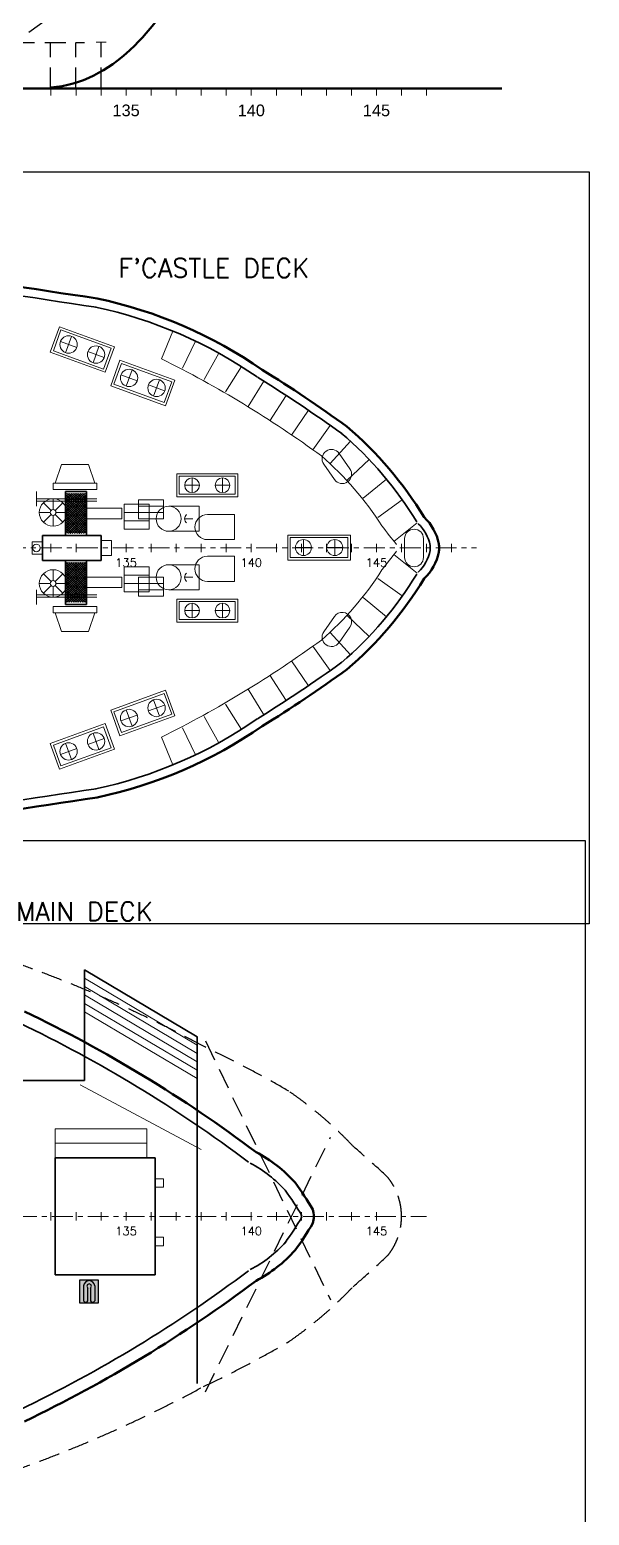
# Model space of a CAD drawing. Header units: millimetres. Extents: x -8500 to 134500, y -68500 to 34500.
# Drawn here: x 78689 to 92100, y -34154 to 1405 of the extents above; entities that cross this region are included whole.
import ezdxf
from ezdxf.enums import TextEntityAlignment as Align

# ---------------------------------------------------------------- set-up
doc = ezdxf.new("R2010")
doc.units = ezdxf.units.MM
for name, pattern in [('CENTER_S', [860, 500, -120, 120, -120]), ('DASHDOT_S', [1150, 700, -200, 50, -200]), ('DASHED_S', [750, 500, -250])]:
    doc.linetypes.add(name, pattern=pattern)
for name, color, linetype, lineweight in [('CENTER', 1, 'CENTER_S', 18), ('DASHDOT', 8, 'DASHDOT_S', 25), ('DASHED', 8, 'DASHED_S', 25), ('DETAIL', 9, 'Continuous', 13), ('FRAMES', 7, 'Continuous', 18), ('HULL', 7, 'Continuous', 50), ('STIFF', 8, 'Continuous', 13), ('STRUCT', 7, 'Continuous', 35), ('SYM-LSA', 3, 'Continuous', 18), ('TEXT', 7, 'Continuous', 18)]:
    doc.layers.add(name, color=color, linetype=linetype, lineweight=lineweight)
doc.layers.add('dotted', color=140, linetype='Continuous')
doc.layers.add('out line', color=230, linetype='Continuous')
doc.styles.add('ROMANS', font='romans.shx')
doc.styles.add('SHIP', font='arial.ttf')
picture_1 = doc.add_image_def('image5.png', size_in_pixel=(1050, 900))
picture_2 = doc.add_image_def('image6.png', size_in_pixel=(4825, 900))

# ---------------------------------------------------------------- blocks, each defined once
blk = doc.blocks.new('LJ')
at = {"layer": 'dotted'}
blk.add_hatch(color=51, dxfattribs=at).paths.add_polyline_path([(-2247.773, -989.98), (-2247.773, -990.848, 0.557077), (-2247.527, -990.848), (-2247.527, -990.115, -3.322169), (-2247.384, -990.115), (-2247.384, -990.848, 0.557077), (-2247.137, -990.848), (-2247.137, -989.98, 0.92057)])
at = {"layer": 'out line'}
h = blk.add_hatch(color=80, dxfattribs=at)
h.paths.add_polyline_path([(-2248.007, -990.966), (-2246.926, -990.966), (-2246.926, -989.667), (-2248.007, -989.667)])
h.paths.add_polyline_path([(-2247.137, -989.98), (-2247.137, -990.848, -0.557077), (-2247.384, -990.848), (-2247.384, -990.115, 3.322169), (-2247.527, -990.115), (-2247.527, -990.848, -0.557077), (-2247.773, -990.848), (-2247.773, -989.98, -0.92057)])
at = {"layer": 'dotted', "color": 6}
for p, q in [((-2246.925, -989.666), (-2248.005, -989.666)), ((-2248.005, -989.666), (-2248.005, -990.965)), ((-2247.771, -989.979), (-2247.771, -990.847)), ((-2247.525, -990.847), (-2247.525, -990.114)), ((-2247.382, -990.114), (-2247.382, -990.847)), ((-2247.135, -989.979), (-2247.135, -990.847)), ((-2246.925, -990.965), (-2246.925, -989.666)), ((-2248.005, -990.965), (-2246.925, -990.965))]:
    blk.add_line(p, q, dxfattribs=at)
for centre, radius, start, end in [((-2247.453, -990.006), 0.319, 4.7365, 175.2635), ((-2247.453, -990.006), 0.13, 303.50445, 236.49555), ((-2247.648, -990.77), 0.145, 211.75767, 328.24233), ((-2247.259, -990.77), 0.145, 211.75767, 328.24233)]:
    blk.add_arc(centre, radius, start, end, dxfattribs=at)
blk = doc.blocks.new('FPR-LIFE JAKET')
at = {"layer": 'dotted', "color": 51, "xscale": 0.45989954711139, "yscale": 0.45989954711139}
blk.add_blockref('LJ', (1033.608, 455.446), dxfattribs=at)

msp = doc.modelspace()

# ---------------------------------------------------------------- hatches: boundary and pattern name
at = {"layer": 'DETAIL'}
h = msp.add_hatch(dxfattribs=at)
h.set_pattern_fill('ANSI37', color=8, scale=12)
h.paths.add_polyline_path([(79550, -10650), (80050, -10650), (80050, -9700), (79550, -9700)])
h = msp.add_hatch(dxfattribs=at)
h.set_pattern_fill('ANSI37', color=8, scale=12)
h.paths.add_polyline_path([(79550, -11350), (80050, -11350), (80050, -12300), (79550, -12300)])

# ---------------------------------------------------------------- linework, layer by layer
at = {"layer": 'CENTER'}
for p, q in [((73800, -11000), (89400, -11000)), ((-4200, -27000), (88200, -27000))]:
    msp.add_line(p, q, dxfattribs=at)
at = {"layer": 'DASHDOT'}
msp.add_line((76800, 4), (83719, 4980), dxfattribs=at)
at = {"layer": 'DASHED'}
for p, q in [((76805, 1099), (80000, 1099)), ((79192, 0), (79192, 1099)), ((79794, 0), (79794, 1099)), ((80401, 0), (80401, 1110)), ((82900, -22800), (85900, -29000)), ((82900, -31200), (85900, -25100))]:
    msp.add_line(p, q, dxfattribs=at)
for centre, radius, start, end in [((67733, -50926), 31820, 61.6324, 77.506), ((72330, -45439), 24849, 59.6117, 64.9514), ((79339, -32069), 9797, 43.557, 55.4112), ((70225, -44215), 24899, 46.8115, 49.3702), ((86113, -27000), 1487, 0, 39.1498), ((86113, -27000), 1487, 320.8502, 360), ((70225, -9785), 24899, 310.6298, 313.1885), ((79339, -21931), 9797, 304.5888, 316.443), ((72330, -8561), 24849, 295.0486, 300.3883), ((67733, -3074), 31820, 282.494, 298.3676)]:
    msp.add_arc(centre, radius, start, end, dxfattribs=at)
at = {"layer": 'DETAIL'}
for p, q in [((79403, -5705), (79181, -6316)), ((79439, -5782), (79258, -6280)), ((80719, -6184), (79403, -5705)), ((80642, -6220), (79439, -5782)), ((79550, -6326), (79692, -5935)), ((82123, -5808), (81849, -6474)), ((79181, -6316), (80497, -6795)), ((79258, -6280), (80461, -6718)), ((79426, -6059), (79817, -6201)), ((80083, -6299), (80474, -6441)), ((80208, -6565), (80350, -6174)), ((80461, -6718), (80642, -6220)), ((80497, -6795), (80719, -6184)), ((82662, -6048), (82352, -6698)), ((83222, -6336), (82874, -6966)), ((80853, -6505), (80631, -7116)), ((80889, -6582), (80708, -7080)), ((82169, -6984), (80853, -6505)), ((82092, -7020), (80889, -6582)), ((81000, -7126), (81142, -6735)), ((83764, -6657), (83379, -7265)), ((80708, -7080), (81911, -7518)), ((80876, -6859), (81267, -7001)), ((81533, -7099), (81924, -7241)), ((81658, -7365), (81800, -6974)), ((81911, -7518), (82092, -7020)), ((81947, -7595), (82169, -6984)), ((84302, -7007), (83921, -7617)), ((80631, -7116), (81947, -7595)), ((84839, -7350), (84446, -7953)), ((85369, -7702), (84965, -8298)), ((85892, -8065), (85477, -8653)), ((86375, -8446), (85890, -8978)), ((86105, -8737), (86363, -9105)), ((86823, -8884), (86301, -9380)), ((79300, -9450), (79450, -9000)), ((79450, -9000), (80100, -9000)), ((80100, -9000), (80250, -9450)), ((83675, -9225), (82215, -9225)), ((82215, -9225), (82215, -9775)), ((83675, -9775), (83675, -9225)), ((85737, -8995), (85995, -9363)), ((80300, -9450), (79250, -9450)), ((79250, -9450), (79250, -9600)), ((79250, -9600), (80300, -9600)), ((80250, -9450), (79300, -9450)), ((80300, -9600), (80300, -9450)), ((83615, -9285), (82275, -9285)), ((82275, -9285), (82275, -9715)), ((82404, -9500), (82756, -9500)), ((82580, -9676), (82580, -9324)), ((83134, -9500), (83486, -9500)), ((83310, -9676), (83310, -9324)), ((83615, -9715), (83615, -9285)), ((87238, -9353), (86682, -9811)), ((78850, -10000), (78850, -9650)), ((78850, -9820), (80300, -9820)), ((78850, -9880), (80300, -9880)), ((79201, -10101), (79017, -9917)), ((79250, -10080), (79250, -9820)), ((79299, -10101), (79483, -9917)), ((81550, -9950), (80950, -9950)), ((80950, -9950), (80950, -10550)), ((81900, -9850), (81300, -9850)), ((81300, -9850), (81300, -10300)), ((81550, -10550), (81550, -9950)), ((81900, -10300), (81900, -9850)), ((82215, -9775), (83675, -9775)), ((82275, -9715), (83615, -9715)), ((87619, -9851), (87032, -10268)), ((79180, -10150), (78920, -10150)), ((79201, -10199), (79017, -10383)), ((79250, -10220), (79250, -10480)), ((79299, -10199), (79483, -10383)), ((79320, -10150), (79580, -10150)), ((80900, -10050), (80050, -10050)), ((80050, -10050), (80050, -10300)), ((80050, -10300), (80900, -10300)), ((80900, -10300), (80900, -10050)), ((80950, -10150), (81550, -10150)), ((81300, -10000), (81900, -10000)), ((81300, -10150), (81900, -10150)), ((81300, -10300), (81900, -10300)), ((82020, -10000), (82750, -10000)), ((82400, -10300), (82600, -10300)), ((82750, -10000), (82750, -10600)), ((82950, -10200), (83600, -10200)), ((83600, -10800), (83600, -10200)), ((80950, -10350), (81550, -10350)), ((80950, -10550), (81550, -10550)), ((82750, -10600), (82020, -10600)), ((87978, -10397), (87414, -10845)), ((79000, -10850), (78750, -10850)), ((78750, -10850), (78750, -11150)), ((79000, -11150), (79000, -10850)), ((80650, -10820), (80400, -10820)), ((80400, -10820), (80400, -11180)), ((80650, -11180), (80650, -10820)), ((82950, -10800), (83600, -10800)), ((86375, -10690), (84875, -10690)), ((84875, -10690), (84875, -11290)), ((86315, -10750), (84935, -10750)), ((84935, -10750), (84935, -11230)), ((85058, -10990), (85442, -10990)), ((85250, -11182), (85250, -10798)), ((85808, -10990), (86192, -10990)), ((86000, -11182), (86000, -10798)), ((86315, -11230), (86315, -10750)), ((86375, -11290), (86375, -10690)), ((87675, -11225), (87675, -10775)), ((88125, -11225), (88125, -10775)), ((78750, -11150), (79000, -11150)), ((80400, -11180), (80650, -11180)), ((82950, -11200), (83600, -11200)), ((83600, -11200), (83600, -11800)), ((84875, -11290), (86375, -11290)), ((84935, -11230), (86315, -11230)), ((87978, -11603), (87414, -11155)), ((79201, -11801), (79017, -11617)), ((79250, -11780), (79250, -11520)), ((79299, -11801), (79483, -11617)), ((80900, -11700), (80050, -11700)), ((80050, -11700), (80050, -11950)), ((80900, -11950), (80900, -11700)), ((81550, -11450), (80950, -11450)), ((80950, -11450), (80950, -12050)), ((80950, -11650), (81550, -11650)), ((81300, -11700), (81900, -11700)), ((81300, -12150), (81300, -11700)), ((81550, -12050), (81550, -11450)), ((81900, -11700), (81900, -12150)), ((82750, -11400), (82020, -11400)), ((82400, -11700), (82600, -11700)), ((82750, -12000), (82750, -11400)), ((87619, -12149), (87032, -11732)), ((78850, -12000), (78850, -12350)), ((79180, -11850), (78920, -11850)), ((79201, -11899), (79017, -12083)), ((79250, -11920), (79250, -12180)), ((79299, -11899), (79483, -12083)), ((79320, -11850), (79580, -11850)), ((80050, -11950), (80900, -11950)), ((80950, -11850), (81550, -11850)), ((80950, -12050), (81550, -12050)), ((81300, -11850), (81900, -11850)), ((81300, -12000), (81900, -12000)), ((82020, -12000), (82750, -12000)), ((82950, -11800), (83600, -11800)), ((78850, -12120), (80300, -12120)), ((78850, -12180), (80300, -12180)), ((80300, -12400), (79250, -12400)), ((79250, -12400), (79250, -12550)), ((80300, -12550), (80300, -12400)), ((81900, -12150), (81300, -12150)), ((82215, -12225), (83675, -12225)), ((82215, -12775), (82215, -12225)), ((82275, -12285), (83615, -12285)), ((82275, -12715), (82275, -12285)), ((82580, -12324), (82580, -12676)), ((83310, -12324), (83310, -12676)), ((83615, -12285), (83615, -12715)), ((83675, -12225), (83675, -12775)), ((87238, -12647), (86682, -12189)), ((79250, -12550), (80300, -12550)), ((80250, -12550), (79300, -12550)), ((79300, -12550), (79450, -13000)), ((80100, -13000), (80250, -12550)), ((83675, -12775), (82215, -12775)), ((83615, -12715), (82275, -12715)), ((82404, -12500), (82756, -12500)), ((83134, -12500), (83486, -12500)), ((85737, -13005), (85995, -12637)), ((86823, -13116), (86301, -12620)), ((79450, -13000), (80100, -13000)), ((86375, -13554), (85890, -13022)), ((86105, -13263), (86363, -12895)), ((85892, -13935), (85477, -13347)), ((85369, -14298), (84965, -13702)), ((84839, -14650), (84446, -14047)), ((80631, -14884), (81947, -14405)), ((80708, -14920), (81911, -14482)), ((81911, -14482), (82092, -14980)), ((81947, -14405), (82169, -15016)), ((84302, -14993), (83921, -14383)), ((80853, -15495), (80631, -14884)), ((80889, -15418), (80708, -14920)), ((81000, -14874), (81142, -15265)), ((81533, -14901), (81924, -14759)), ((81658, -14635), (81800, -15026)), ((83764, -15343), (83379, -14735)), ((79181, -15684), (80497, -15205)), ((79258, -15720), (80461, -15282)), ((80461, -15282), (80642, -15780)), ((80497, -15205), (80719, -15816)), ((82169, -15016), (80853, -15495)), ((80876, -15141), (81267, -14999)), ((82092, -14980), (80889, -15418)), ((83222, -15664), (82874, -15034)), ((80083, -15701), (80474, -15559)), ((80208, -15435), (80350, -15826)), ((82123, -16192), (81849, -15526)), ((82662, -15952), (82352, -15302)), ((79403, -16295), (79181, -15684)), ((79439, -16218), (79258, -15720)), ((80719, -15816), (79403, -16295)), ((79426, -15941), (79817, -15799)), ((80642, -15780), (79439, -16218)), ((79550, -15674), (79692, -16065)), ((80000, -21100), (82700, -22700)), ((80000, -21300), (82700, -22900)), ((80000, -21500), (82700, -23100)), ((80000, -21700), (82700, -23300)), ((80000, -21900), (82700, -23500)), ((80000, -22100), (82700, -23700)), ((79900, -23850), (82800, -25400)), ((81500, -24900), (79300, -24900)), ((79300, -24900), (79300, -25250)), ((81500, -25250), (81500, -24900)), ((81500, -25250), (79300, -25250)), ((79300, -25250), (79300, -25600)), ((79300, -25250), (81500, -25250)), ((79300, -25600), (81500, -25600)), ((81500, -25600), (81500, -25250)), ((81900, -26100), (81700, -26100)), ((81700, -26100), (81700, -26300)), ((81700, -26300), (81900, -26300)), ((81900, -26300), (81900, -26100)), ((81900, -27500), (81700, -27500)), ((81700, -27500), (81700, -27700)), ((81700, -27700), (81900, -27700)), ((81900, -27700), (81900, -27500))]:
    msp.add_line(p, q, dxfattribs=at)
for centre, radius in [((79621, -6130), 208), ((80279, -6370), 208), ((81071, -6930), 208), ((81729, -7170), 208), ((82580, -9500), 176), ((83310, -9500), 176), ((79250, -10150), 330), ((79250, -10150), 70), ((82020, -10300), 300), ((78850, -11000), 90), ((85250, -10990), 192), ((86000, -10990), 192), ((79250, -11850), 330), ((82020, -11700), 300), ((79250, -11850), 70), ((82580, -12500), 176), ((83310, -12500), 176), ((81071, -15070), 208), ((81729, -14830), 208), ((80279, -15630), 208), ((79621, -15870), 208)]:
    msp.add_circle(centre, radius, dxfattribs=at)
for centre, radius, start, end in [((70251, -29941), 26176, 53.8776, 63.7009), ((80632, -14621), 7709, 32.5537, 49.0746), ((85921, -8866), 225, 35, 215), ((86179, -9234), 225, 215, 35), ((82525, -10300), 125, 126.8699, 233.1301), ((82950, -10500), 300, 90, 270), ((101098, 204), 17581, 217.3947, 219.2499), ((87900, -10775), 225, 0, 180), ((82950, -11500), 300, 90, 270), ((101098, -22204), 17581, 140.7501, 142.6053), ((87900, -11225), 225, 180, 0), ((82525, -11700), 125, 126.8699, 233.1301), ((80632, -7379), 7709, 310.9254, 327.4463), ((86179, -12766), 225, 325, 145), ((85921, -13134), 225, 145, 325), ((70251, 7941), 26176, 296.2991, 306.1224)]:
    msp.add_arc(centre, radius, start, end, dxfattribs=at)
at = {"layer": 'FRAMES'}
for p, q in [((79200, -170), (79200, 0)), ((79800, -170), (79800, 0)), ((80400, -170), (80400, 0)), ((81000, -170), (81000, 0)), ((81600, -170), (81600, 0)), ((82200, -170), (82200, 0)), ((82800, -170), (82800, 0)), ((83400, -170), (83400, 0)), ((84000, -170), (84000, 0)), ((84600, -170), (84600, 0)), ((85200, -170), (85200, 0)), ((85800, -170), (85800, 0)), ((86400, -170), (86400, 0)), ((87000, -170), (87000, 0)), ((87600, -170), (87600, 0)), ((88200, -170), (88200, 0)), ((79200, -11100), (79200, -10900)), ((79800, -11100), (79800, -10900)), ((80400, -11100), (80400, -10900)), ((81000, -11100), (81000, -10900)), ((81600, -11100), (81600, -10900)), ((82200, -11100), (82200, -10900)), ((82800, -11100), (82800, -10900)), ((83400, -11100), (83400, -10900)), ((84000, -11100), (84000, -10900)), ((84600, -11100), (84600, -10900)), ((85200, -11100), (85200, -10900)), ((85800, -11100), (85800, -10900)), ((86400, -11100), (86400, -10900)), ((87000, -11100), (87000, -10900)), ((87600, -11100), (87600, -10900)), ((88200, -11100), (88200, -10900)), ((88800, -11100), (88800, -10900)), ((79200, -27100), (79200, -26900)), ((79800, -27100), (79800, -26900)), ((80400, -27100), (80400, -26900)), ((81000, -27100), (81000, -26900)), ((81600, -27100), (81600, -26900)), ((82200, -27100), (82200, -26900)), ((82800, -27100), (82800, -26900)), ((83400, -27100), (83400, -26900)), ((84000, -27100), (84000, -26900)), ((84600, -27100), (84600, -26900)), ((85200, -27100), (85200, -26900)), ((85800, -27100), (85800, -26900)), ((86400, -27100), (86400, -26900)), ((87000, -27100), (87000, -26900)), ((87600, -27100), (87600, -26900))]:
    msp.add_line(p, q, dxfattribs=at)
at = {"layer": 'HULL'}
msp.add_line((-4450, 0), (90000, 0), dxfattribs=at)
for centre, radius, start, end in [((103153, 152495), 159170, 260.05138, 261.74838), ((78034, -15725), 10936, 55.2972, 77.994), ((66542, -35417), 33714, 54.1428, 58.2946), ((80487, -14910), 8954, 31.2432, 49.596), ((87333, -11130), 1184, 11.3341, 46.849), ((87688, -11000), 812, 360, 7.29), ((87688, -11000), 812, 352.71, 0), ((87333, -10870), 1184, 313.151, 348.6659), ((80487, -7090), 8954, 310.404, 328.7568), ((66542, 13417), 33714, 301.7054, 305.8572), ((78034, -6275), 10936, 282.006, 304.7028), ((103153, -174495), 159170, 98.25162, 99.94862), ((64411, -51680), 32797, 53.0747, 64.4329), ((82617, -28346), 3250, 41.5464, 62.5667), ((79267, -30461), 7188, 30.2943, 36.4425), ((84973, -27000), 527, 360, 18.2392), ((84973, -27000), 527, 341.7608, 0), ((79267, -23539), 7188, 323.5575, 329.7057), ((82617, -25654), 3250, 297.4333, 318.4536), ((64411, -2320), 32797, 295.5671, 306.9253)]:
    msp.add_arc(centre, radius, start, end, dxfattribs=at)
msp.add_open_spline([(79200, 20), (79930, 78), (81199, 777), (82506, 2725), (83351, 4200), (83893, 5317), (84300, 6000)], degree=3, dxfattribs=at)
at = {"layer": 'STIFF'}
msp.add_line((80280, 1110), (80520, 1110), dxfattribs=at)
at = {"layer": 'STRUCT'}
for p, q in [((80050, -9650), (79550, -9650)), ((79550, -9650), (79550, -10700)), ((80050, -10700), (80050, -9650)), ((80400, -10700), (79000, -10700)), ((79000, -10700), (79000, -11300)), ((79550, -10700), (80050, -10700)), ((80400, -11300), (80400, -10700)), ((79000, -11300), (80400, -11300)), ((80050, -11300), (79550, -11300)), ((79550, -11300), (79550, -12350)), ((80050, -12350), (80050, -11300)), ((79550, -12350), (80050, -12350)), ((80000, -23750), (80000, -21100)), ((80000, -21100), (82700, -22700)), ((82700, -22700), (82700, -31000)), ((76300, -23750), (80000, -23750)), ((81700, -25600), (79300, -25600)), ((79300, -25600), (79300, -28400)), ((81700, -28400), (81700, -25600)), ((79300, -28400), (81700, -28400))]:
    msp.add_line(p, q, dxfattribs=at)
for centre, radius, start, end in [((103153, 152495), 159380, 260.05138, 261.74838), ((78034, -15725), 10726, 55.2972, 77.994), ((66542, -35417), 33504, 54.1428, 58.2946), ((80487, -14910), 8744, 31.2432, 49.596), ((87333, -11130), 974, 11.3341, 46.849), ((87688, -11000), 602, 360, 7.29), ((87688, -11000), 602, 352.71, 0), ((87333, -10870), 974, 313.151, 348.6659), ((80487, -7090), 8744, 310.404, 328.7568), ((66542, 13417), 33504, 301.7054, 305.8572), ((78034, -6275), 10726, 282.006, 304.7028), ((103153, -174495), 159380, 98.25162, 99.94862), ((64411, -51680), 32497, 53.0747, 64.4329), ((82617, -28346), 2950, 41.5464, 62.5667), ((79267, -30461), 6888, 30.2943, 36.4425), ((79267, -23539), 6888, 323.5575, 329.7057), ((84973, -27000), 227, 360, 18.2392), ((84973, -27000), 227, 341.7608, 0), ((82617, -25654), 2950, 297.4333, 318.4536), ((64411, -2320), 32497, 295.5671, 306.9253)]:
    msp.add_arc(centre, radius, start, end, dxfattribs=at)

# ---------------------------------------------------------------- block references
at = {"layer": 'SYM-LSA', "xscale": 906.54, "yscale": 906.54}
msp.add_blockref('FPR-LIFE JAKET', (80110, -28800), dxfattribs=at)

# ---------------------------------------------------------------- texts
at = {"layer": 'FRAMES', "style": 'SHIP'}
for s, p in [('135', (81000, -750)), ('140', (84000, -750)), ('145', (87000, -750))]:
    msp.add_text(s, height=280, dxfattribs=at).set_placement(p, align=Align.BOTTOM_CENTER)
at = {"layer": 'FRAMES', "style": 'ROMANS'}
for s, p in [('135', (81000, -11350)), ('140', (84000, -11350)), ('145', (87000, -11350)), ('135', (81000, -27350)), ('140', (84000, -27350)), ('145', (87000, -27350))]:
    msp.add_text(s, height=200, dxfattribs=at).set_placement(p, align=Align.MIDDLE_CENTER)
at = {"layer": 'TEXT', "style": 'ROMANS'}
for s, p in [("F'CASTLE DECK", (83100, -4300)), ('MAIN DECK', (80000, -19700))]:
    msp.add_text(s, height=450, dxfattribs=at).set_placement(p, align=Align.MIDDLE_CENTER)

# ---------------------------------------------------------------- pictures from other files: only their frames are drawn
at = {"layer": '0-REFERENCE-IMAGE'}
image = msp.add_image(picture_1, insert=(71100, -20000), size_in_units=(21000, 18000), dxfattribs=dict(at, fade=50))
image = msp.add_image(picture_2, insert=(-4500, -36000), size_in_units=(96500, 18000), dxfattribs=dict(at, fade=50))

doc.saveas('drawing.dxf')
